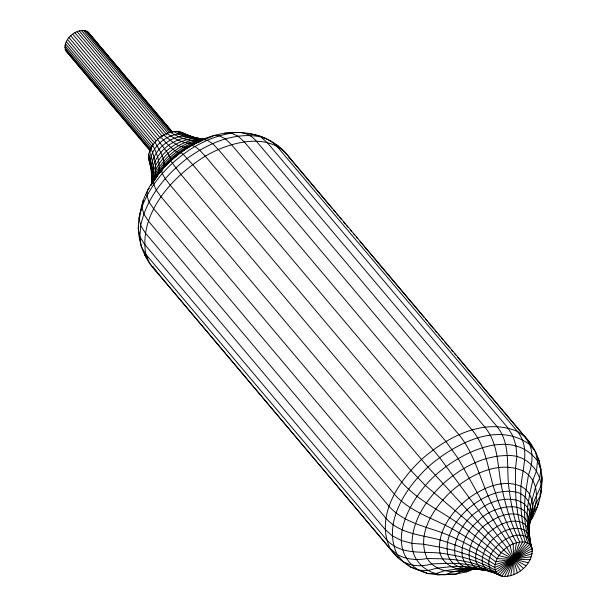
<?xml version="1.0" encoding="UTF-8"?>
<svg xmlns="http://www.w3.org/2000/svg" width="607" height="607" viewBox="0 0 607 607"><rect width="100%" height="100%" fill="white"/><g stroke="black" fill="none" stroke-linecap="round" stroke-linejoin="round"><path stroke-width="0.91" d="M151.629 184.08C152.66 174.042 152.099 163.799 148.723 154.208C152.349 138.669 172.251 124.761 187.138 135.027L179.217 131.628M118.365 112.667L67.87 52.809C57.847 42.93 77.521 25.084 88.114 32.088L172.676 132.334M139.807 216.896L139.944 215.159M140.08 213.429C144.527 184.528 166.204 160.87 190.515 146.128L191.486 145.301C219.62 127.72 260.282 126.726 284.516 151.575L525.146 436.858C547.082 459.765 546.254 496.936 529.562 522.521M152.076 176.5C152.182 168.875 148.032 161.781 148.723 154.208M151.651 184.187C150.589 157.6 179.019 133.525 205.075 139.261C195.211 138.009 185.264 136.226 176.485 131.271M528.993 530.336C529.251 522.141 530.199 513.932 532.787 506.109C534.6 494.857 545.359 485.289 541.133 473.361M529.122 536.58L528.758 518.332L530.435 505.98L535.594 486.943L539.691 478.217L540.92 469.257L537.491 460.979L535.586 451.942L529.873 444.779L525.146 436.858L517.376 431.38L276.746 146.097C269.25 138.821 258.407 134.595 248.142 133.775M141.158 209.536C134.299 230.159 140.52 254.492 155.286 270.418L395.923 555.708C404.74 565.724 419.262 567.757 431.569 563.964C443.209 563.379 454.939 562.666 466.517 564.411C479.098 565.77 490.555 570.937 501.761 576.293C516.747 578.099 533.652 563.865 532.119 548.371C526.808 538.014 533.25 522.445 521.663 515.813C510.252 510.806 497.437 516.458 487.998 523.173C470.334 532.992 456.373 570.314 487.929 570.618M139.769 236.237L139.519 238.027L140.551 240.509M142.971 200.705L141.947 207.025L139.018 218.088L140.718 225.614L139.853 236.616L141.249 246.624L145.809 254.272L149.481 263.135L395.923 555.708L398.746 557.704M538.197 502.065L537.468 506.579L533.644 511.86L529.653 520.981L532.931 516.959M138.646 225.812L138.199 228.528L139.853 236.616L144.398 244.082L385.028 529.372L392.145 535.715L401.341 540.496L412.001 543.394L423.398 544.213L439.385 547.044L454.37 550.45L468.703 555.026L482.208 560.724L494.72 567.462L495.995 572.226L499.386 575.413L527.809 542.962C522.369 527.248 520.275 510.502 520.806 493.908C520.07 473.088 532.225 449.772 517.376 431.38C483.627 417.282 446.646 437.328 421.433 459.537C398.549 481.29 375.012 516.216 390.119 548.424L397.137 554.441L402.851 561.604L410.491 566.991L427.616 573.456L437.822 574.783L455.66 574.169L466.571 571.786L476.055 568.311M510.699 575.777L516.489 542.605C507.922 526.83 501.018 510.191 495.547 493.104C487.982 471.965 487.049 447.837 472.117 429.938L231.479 144.648L225.455 138.874L219.453 135.748L213.869 135.498L211.517 136.916M528.978 525.427C531.368 515.351 533.91 504.925 540.154 496.458C545.663 475.782 529.129 454.408 507.528 455.546C483.248 455.538 460.796 467.997 443.08 483.787C426.675 499.394 412.35 519.964 412.001 543.394C411.531 561.407 427.958 575.231 445.379 574.761C455.561 569.905 467.079 569.093 478.202 568.607M539.843 495.153L541.421 489.196M507.505 576.475L519.691 541.907C511.989 525.89 506.428 508.901 502.679 491.541C497.034 470.015 499.902 445.318 484.902 427.138L244.264 141.856L238.027 136.127L231.381 133.145L224.78 133.108M152.918 182.464C158.07 171.553 155.475 158.814 150.84 148.207M152.865 182.548C162.464 162.517 180.992 147.099 202.055 140.308C190.864 142.304 179.596 138.123 170.279 132.144M528.841 523.704C537.635 507.338 542.271 481.26 522.657 470.713C497.345 460.144 469.613 475.175 450.705 491.829C433.535 508.15 415.886 534.342 427.214 558.501C437.412 574.799 459.309 573.084 475.41 568.38M159.042 173.655C170.028 164.876 160.111 151.204 154.952 142.266M526.026 565.656L501.162 552.719L484.743 536.755L467.299 520.882L425.393 485.486L410.81 470.41L170.172 185.127L165.195 178.663L162.251 173.519L161.538 170.043L171.083 160.324C168.67 152.41 162.183 146.295 157.608 139.542M504.493 576.65L522.695 541.732C515.829 525.639 511.549 508.507 509.402 491.154C505.555 469.56 511.944 444.848 496.943 426.448L256.306 141.158C250.221 133.616 240.675 130.975 231.381 133.145C218.497 135.209 206.304 140.08 194.984 146.469C171.69 160.536 151.667 181.303 141.947 207.025L143.806 213.968L148.419 221.047L389.049 506.329C406.485 525.844 434.263 527.225 456.388 538.895C470.175 545.245 483.422 552.795 495.729 561.703L531.466 556.68M156.28 177.229C166.272 161.614 181.334 149.276 198.383 142.061M151.204 185.143L153.154 181.91M154.132 180.294L157.987 175.044M154.838 179.52C163.078 169.323 158.017 155.422 152.668 145.179M162.41 169.338L163.116 168.48M149.246 188.367L147.509 190.325L146.909 195.682L149.034 202.01L153.73 208.884L394.368 494.166C411.447 513.651 437.806 519.311 459.051 532.802C472.337 540.465 485.099 549.047 497.057 558.66L530.139 559.722M155.111 178.686L153.761 179.998L153.746 184.399L156.234 190.128L161.06 196.789L401.697 482.072C418.443 501.481 442.647 511.443 462.724 526.732C475.281 535.715 487.398 545.329 498.886 555.64L528.31 562.742M523.371 568.38L503.825 550.003L427.927 467.064L180.803 174.247L170.613 160.764L180.696 152.433L191.486 145.301L194.984 146.469L199.68 150.172L205.257 156.143L445.895 441.426L458.126 458.444L484.887 506.352L497.232 526.444L509.933 545.473L517.255 572.902M201.554 140.384L202.655 139.602L207.199 140.24L212.549 143.601L218.345 149.459L458.983 434.749C475.289 454.582 480.145 480.448 491.45 503.006C497.915 517.005 505.13 530.67 513.211 543.804L513.985 574.579M163.723 135.02C171.068 140.528 180.522 150.475 190.515 146.128M474.712 568.471L471.343 569.154L466.571 571.786L464.712 571.703M199.24 141.735L201 140.771L189.422 146.742M206.259 138.844L210.644 137.243M201.562 140.923C189.801 147.076 176.569 140.551 166.993 133.35M532.256 553.713L494.94 564.662C480.258 555.026 464.15 547.689 447.435 542.355C426.842 534.585 401.477 536.072 385.908 518.181L145.27 232.898L140.718 225.614C146.386 198.034 165.339 175.127 187.252 158.374C208.201 143.411 234.385 131.666 260.615 136.848L267.247 142.592L507.877 427.874L512.9 435.947L515.965 445.796L516.861 456.76L515.54 468.088L515.373 484.265L515.965 499.553L517.862 514.41L521.034 528.644L525.434 542.089L529.752 544.335L532.119 548.371L495.077 570.011C480.448 561.87 464.256 556.786 447.738 554.282C427.26 549.76 402.1 557.317 386.447 539.555L145.809 254.272C138.684 212.799 172.661 176.432 205.257 156.143C229.954 141.833 271.003 130.164 290.321 158.859L332.461 208.816M471.343 569.154L461.76 571.255L455.66 574.169L449.059 574.139M475.493 568.721C460.045 573.296 438.899 565.633 439.385 547.044C439.893 526.8 453.831 509.66 469.211 497.808C483.802 487.436 503.605 478.695 521.246 486.435C535.253 493.681 534.365 511.959 528.978 524.524C534.388 512.308 530.139 494.751 515.51 491.951C497.672 488.635 480.236 498.15 467.269 509.622C455.417 520.95 444.309 537.081 447.738 554.282C451.092 567.606 466.495 570.641 478.286 568.63M205.28 139.147C194.179 140.255 183.056 136.894 173.473 131.446M442.503 574.518L437.822 574.783L435.409 573.805M205.272 138.98C179.573 137.728 154.011 159.398 151.325 185.044C155.089 174.042 153.48 161.955 149.512 151.242M487.77 570.459L468.49 568.16L462.663 568.311L444.521 570.701L436.046 573.547L427.616 573.456L410.491 566.991L406.409 563.508M197.078 138.237C174.755 128.054 145.657 152.767 152.046 176.455M200.128 138.646C176 131.651 147.865 155.984 152.069 181.007M479.173 569.085C437.753 570.292 456.646 523.651 478.551 510.54C496.86 493.681 538.584 492.785 529.001 527.923C533.121 495.866 490.76 505.821 477.967 521.254C460.144 535.366 451.009 570.792 484.348 569.73M530.988 545.389C529.183 536.831 530.564 523.818 519.288 521.618C507.915 519.501 496.799 525.571 488.529 532.885C480.972 540.109 473.885 550.397 476.07 561.361C479.378 572.492 493.688 570.557 501.761 576.293L525.434 542.089C510.973 540.351 495.927 553.038 494.72 567.462L532.476 550.921C530.981 545.071 530.548 536.785 523.082 535.48C517.043 534.228 510.904 536.338 505.684 539.282C495.608 545.192 482.982 559.768 491.655 571.362L497.444 574.047L529.752 544.335C525.609 531.36 524.046 517.65 524.63 504.06C525.063 494.219 526.929 484.53 528.492 474.826C532.286 465.258 533.386 454.605 529.873 444.779C497.748 420.408 453.846 444.324 427.927 467.064C405.43 488.453 382.296 522.786 397.137 554.441C406.288 559.624 417.024 560.466 427.214 558.501C437.123 558.728 447.078 558.66 456.919 560.003C470.501 561.885 483.825 565.861 495.995 572.226L531.201 546.156L528.325 533.788L527.506 527.407L527.111 514.349L527.536 507.718L529.645 494.326L532.847 480.289L536.558 470.653L537.491 460.979C511.64 426.455 460.091 452.807 435.31 475.342C411.296 496.594 381.917 546.786 418.754 570.185L427.935 570.55L437.397 568.069L450.933 566.718L463.725 566.399L476.169 567.757L493.703 572.226M192.874 137.144L196.243 138.123M201.008 138.76L202.526 139.322M189.87 136.036L192.123 136.871M491.109 571.885C472.747 565.587 486.814 542.339 497.444 535.571C506.208 527.369 528.606 523.097 529.934 539.813M493.84 572.894L496.503 573.881M192.055 136.841C173.936 125.77 144.906 147.842 151.416 167.881L150.012 162.638M275.859 144.99L277.589 145.68L279.873 148.54M185.188 134.64L187.669 135.793M261.678 137.099L263.135 138.123M181.592 132.508L183.534 133.874M156.705 271.42L155.286 270.418L152.926 266.465M288.917 157.653L290.321 158.859M160.559 137.106C166.667 142.539 171.857 150.574 179.945 153.002L180.696 152.433L183.185 154.261L192.616 164.489L439.544 457.473L483.263 516.876L506.777 547.56L520.419 570.815M333.683 210.265L335.519 212.442M336.741 213.884L338.569 216.062M339.791 217.511L341.627 219.681M343.456 221.851L345.292 224.029M346.514 225.47L348.342 227.648M350.178 229.818L351.4 231.267M353.228 233.437L354.45 234.886M356.286 237.056L357.508 238.505M359.951 241.404L424.073 317.431M425.295 318.88L427.131 321.05M428.352 322.499L433.846 329.017M435.067 330.466L436.903 332.636M438.125 334.085L439.954 336.255M441.175 337.704L443.011 339.874M444.84 342.052L446.676 344.222M447.898 345.671L449.726 347.841M451.562 350.011L452.784 351.461M454.613 353.638L455.834 355.08M457.67 357.257L530.958 444.142L532.293 447.367M88.114 32.088L172.426 132.106M86.816 31.169L171.986 132.144M154.178 111.225L169.383 129.261M170.605 130.702L171.819 132.144M85.238 30.585L171.015 132.28M83.409 30.35L169.801 132.766M81.406 30.464L167.79 132.88M79.274 30.934L166.879 134.792M77.089 31.731L164.08 134.868M74.904 32.846L162.509 136.704M72.794 34.235L160.4 138.093M70.829 35.866L157.82 139.003M69.054 37.68L156.052 140.816M67.536 39.622L154.535 142.759M66.315 41.64L153.313 144.77M65.435 43.666L152.425 146.803M64.903 45.639L151.295 148.055M64.759 47.505L150.536 149.201M64.995 49.205L150.164 150.172M65.609 50.677L150.528 151.424M147.137 258.21L144.853 255.342L144.474 253.536M537.362 457.602L539.191 460.66L539.699 464.294M148.859 159.55L149.777 161.766M152.076 172.729L148.503 157.001M89.085 33.302L89.692 34.781M539.949 466.115L540.2 467.936M152.903 179.103L152 183.397C160.855 161.052 181.789 143.525 205.485 139.208C182.275 140.483 161.454 157.934 152.903 179.103"/></g></svg>
